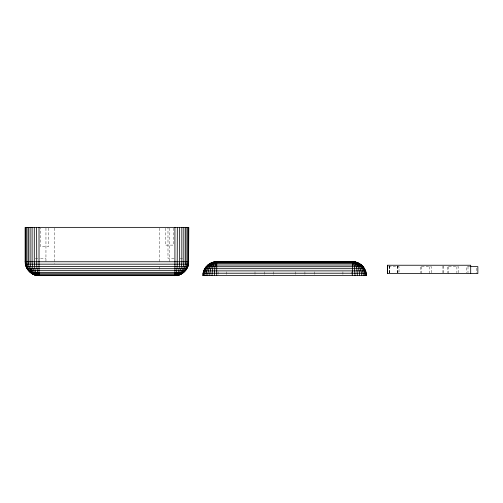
<?xml version="1.0" encoding="UTF-8"?>
<svg xmlns="http://www.w3.org/2000/svg" width="503" height="503" viewBox="0 0 503 503"><rect width="100%" height="100%" fill="white"/><g stroke="black" fill="none" stroke-linecap="round" stroke-linejoin="round"><path stroke-width="0.38" stroke-dasharray="2.52 1.89" d="M35.273 258.303L39.85 258.303M40.611 258.303L45.949 258.303M174.082 258.303L167.983 258.303L167.983 227.369M180.187 258.303L182.476 258.303M388.7 266.621L399.049 266.621L399.049 272.789M470.079 266.621L466.746 266.621L466.746 272.789M476.322 268.162L476.31 273.557M468.004 266.621L467.991 273.557M458.422 272.789L458.422 266.621L447.324 266.621L447.324 272.789M456.887 266.621L456.887 273.557M448.569 266.621L448.569 273.557M443.332 265.993L443.332 272.802M442.91 265.993L442.91 272.802M431.304 272.789L431.304 266.621L420.212 266.621L420.212 272.789M429.776 266.621L429.776 273.557M421.457 266.621L421.457 273.557M397.967 265.993L397.967 272.802M397.59 265.993L397.59 272.802M397.54 265.993L397.521 273.557M389.649 265.993L389.649 273.557M389.272 265.993L389.272 273.557M389.221 265.993L389.221 273.557M351.232 271.777L351.232 274.858M342.914 271.777L342.914 274.858M314.35 271.777L314.35 274.858M304.919 271.777L304.919 274.858M295.764 271.777L295.764 274.858M273.582 271.777L273.582 274.858M264.427 271.777L264.427 274.858M254.996 271.777L254.996 275.631M226.425 271.777L226.425 274.858M218.113 271.777L218.113 274.858M173.529 228.142L173.529 245.118L165.21 245.118L165.21 228.142M169.366 228.148L169.366 262.214M159.658 228.148L159.658 262.214M159.658 266.86L159.658 269.18M54.274 228.148L54.274 263.761M48.722 228.136L48.722 246.508L40.41 246.508L40.41 228.136M45.949 228.142L45.949 262.214"/><path stroke-width="0.75" d="M214.316 275.631L214.882 266.716L215.9 262.597L216.724 261.761L352.622 261.761C360.035 261.635 366.618 268.212 366.486 275.631L202.854 275.631C202.728 268.212 209.311 261.635 216.724 261.761L216.724 275.631M211.983 275.631C212.436 271.067 211.914 264.056 216.724 261.761C209.342 261.642 202.929 268.3 203.067 275.631M209.789 275.631C210.009 270.639 210.851 263.025 216.724 261.761C209.437 261.692 203.539 268.533 203.69 275.631M207.808 275.631C207.814 270.048 210.235 262.371 216.724 261.761C209.606 261.793 204.551 268.923 204.715 275.631M206.098 275.631C205.979 269.445 209.858 261.994 216.724 261.761M188.575 264.169L188.782 227.369L25.15 227.369L25.15 261.761C25.024 269.174 31.601 275.757 39.02 275.631L174.918 275.631C181.457 275.694 187.5 270.627 188.575 264.169L25.364 264.169M174.918 227.369L174.918 275.631L175.742 274.795L176.465 272.387L177.175 266.502L177.326 227.369M179.659 227.369L179.659 261.761C179.206 266.326 179.722 273.336 174.918 275.631C182.3 275.745 188.707 269.099 188.575 261.761L188.575 227.369M187.946 227.369L187.946 261.761C188.103 268.86 182.199 275.701 174.918 275.631C180.784 274.368 181.627 266.747 181.847 261.761L181.847 227.369M186.927 227.369L186.927 261.761C187.085 268.47 182.029 275.6 174.918 275.631C181.401 275.022 183.828 267.344 183.828 261.761L183.828 227.369M174.918 275.631C181.778 275.399 185.657 267.948 185.538 261.761L185.538 227.369M25.15 261.761L188.782 261.761M214.316 261.975L355.03 261.975C361.431 263.094 366.347 269.155 366.278 275.631M211.983 262.597L357.363 262.597M209.789 263.622L359.557 263.622M207.808 265.006L361.538 265.006M470.858 266.621L477.85 266.621L477.85 273.557L387.442 273.557L387.442 265.238L470.695 265.238L470.695 273.557M25.986 266.502L187.946 266.502M206.098 266.716L363.241 266.716M27.005 268.696L186.927 268.696M204.715 268.696L364.631 268.696M32.261 269.954L30.696 269.954L30.696 268.407M28.394 270.677L185.538 270.677M203.69 270.884L365.65 270.884M30.105 272.387L183.828 272.387M203.067 273.223L366.278 273.223M32.085 273.77L181.847 273.77M34.273 274.795L179.659 274.795M25.364 227.369L25.364 261.761C25.288 268.244 30.224 274.324 36.644 275.418L177.326 275.418M352.622 275.631L352.622 261.761L354.992 261.975M36.644 275.418L39.02 275.631L39.02 227.369M355.03 275.631L354.464 266.716L353.446 262.597L352.622 261.761C359.903 261.692 365.807 268.533 365.65 275.631M36.612 227.369L36.757 266.502L37.813 273.77L39.02 275.631C31.733 275.701 25.829 268.86 25.986 261.761L25.986 227.369M357.363 275.631C356.91 271.067 357.426 264.056 352.622 261.761C359.739 261.793 364.794 268.923 364.631 275.631M34.273 227.369L34.273 261.761C34.726 266.326 34.21 273.336 39.02 275.631C31.903 275.6 26.848 268.47 27.005 261.761L27.005 227.369M359.557 275.631C359.337 270.639 358.494 263.025 352.622 261.761C359.488 261.994 363.367 269.445 363.241 275.631M32.085 227.369L32.085 261.761C32.305 266.747 33.148 274.368 39.02 275.631C32.154 275.399 28.275 267.948 28.394 261.761L28.394 227.369M352.622 261.761C359.104 262.371 361.531 270.048 361.538 275.631M39.02 275.631C32.532 275.022 30.105 267.344 30.105 261.761L30.105 227.369M387.492 265.238L387.492 273.557"/></g></svg>
